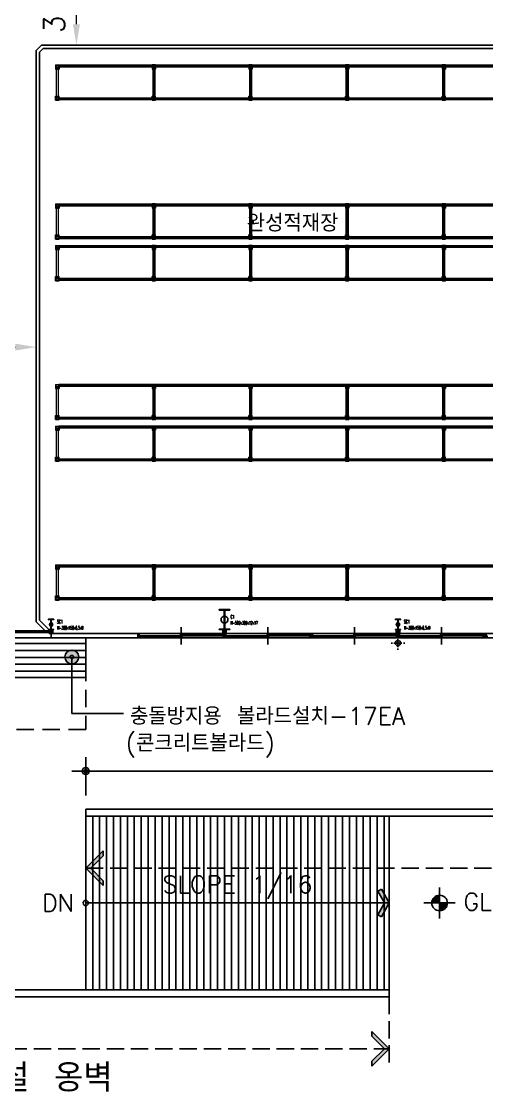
# Model space of a CAD drawing. Header units: millimetres. Extents: x 10462777 to 22643323, y 453826 to 1389191.
# Drawn here: x 11230276 to 11243686, y 558700 to 589530 of the extents above; entities that cross this region are included whole.
import ezdxf
from ezdxf.enums import TextEntityAlignment as Align

# ---------------------------------------------------------------- set-up
doc = ezdxf.new("R2010")
doc.units = ezdxf.units.MM
doc.header["$LTSCALE"] = 200
doc.header["$MEASUREMENT"] = 0
doc.header["$PDMODE"] = 35
doc.header["$PDSIZE"] = -5
for name, pattern in [('CENTERX2', [4, 2.5, -0.5, 0.5, -0.5]), ('DASH', [0.35, 0.25, -0.1]), ('DASHEDX2', [38.1, 25.4, -12.7]), ('HIDDEN', [3.75, 2.5, -1.25]), ('HIDDEN2', [0.1875, 0.125, -0.0625])]:
    doc.linetypes.add(name, pattern=pattern)
doc.layers.get('0').update_dxf_attribs({"linetype": 'CONTINUOUS'})
doc.layers.get('DEFPOINTS').update_dxf_attribs({"linetype": 'CONTINUOUS'})
doc.layers.add('AM_5', color=3, linetype='CONTINUOUS', lineweight=15)
doc.layers.add('Post(Om-Bar)', color=7, linetype='CONTINUOUS', lineweight=20)
for name, color, linetype in [('COL', 2, 'CONTINUOUS'), ('DIM', 4, 'CONTINUOUS'), ('EL', 9, 'CONTINUOUS'), ('ELE6', 7, 'CONTINUOUS'), ('HAT', 5, 'CONTINUOUS'), ('HATCH', 8, 'CONTINUOUS'), ('lea', 7, 'CONTINUOUS'), ('lead', 7, 'CONTINUOUS'), ('LIFT', 6, 'HIDDEN2'), ('panel', 4, 'CONTINUOUS'), ('PIPE', 4, 'CONTINUOUS'), ('RXSYMBOL', 7, 'CONTINUOUS'), ('SAD', 8, 'CONTINUOUS'), ('st', 8, 'CONTINUOUS'), ('TEXT', 7, 'CONTINUOUS'), ('up', 7, 'HIDDEN'), ('win', 6, 'CONTINUOUS')]:
    doc.layers.add(name, color=color, linetype=linetype)
doc.layers.add('No_Print', color=153, linetype='CONTINUOUS', plot=False)
doc.styles.add('a1', font='txt.shx ', dxfattribs={"height": 300, "bigfont": ' whgtxt.shx'})
doc.styles.add('HYwulM', font='txt.shx ', dxfattribs={"bigfont": ' whgtxt.shx'})
doc.styles.add('HY울릉도L', font='txt.shx ', dxfattribs={"bigfont": ' whgtxt.shx'})
doc.styles.add('굴림', font='txt.shx ', dxfattribs={"bigfont": ' whgtxt.shx'})
doc.dimstyles.new('200$0', dxfattribs={"dimscale": 200, "dimtxt": 7, "dimasz": 1, "dimexe": 2, "dimexo": 2, "dimgap": 1, "dimtad": 1, "dimdec": 0, "dimdsep": 46, "dimlunit": 6, "dimtxsty": '굴림', "dimblk": 'DIMDOT', "dimcen": 1, "dimclrd": 4, "dimclre": 4, "dimclrt": 4, "dimadec": 0, "dimazin": 0, "dimtfac": 1, "dimtdec": 0, "dimtmove": 2, "dimatfit": 3, "dimldrblk": 'DIMDOT', "dimfxl": 1, "dimtolj": 1, "dimtzin": 0, "dimlwd": -1, "dimarcsym": 0})

# ---------------------------------------------------------------- blocks, each defined once
blk = doc.blocks.new('DIMDOT')
at = {"color": 4}
blk.add_line((-2, 0), (2, 0), dxfattribs=at)
at = {"color": 7}
for radius in [0.5, 0.25]:
    blk.add_circle((0, 0), radius, dxfattribs=at)
blk = doc.blocks.new('post_top')
at = {"layer": 'Post(Om-Bar)', "color": 5, "lineweight": 20}
for p, q in [((-50, 120), (50, 120)), ((-50, 0), (-50, 120)), ((-50, 0), (50, 0)), ((50, 0), (50, 120))]:
    blk.add_line(p, q, dxfattribs=at)
at = {"layer": 'Post(Om-Bar)', "color": 5, "linetype": 'CENTERX2', "lineweight": 5}
for p, q in [((-45, 26), (-38, 26)), ((-29, 68), (-22, 68)), ((-14, 90), (14, 90)), ((0, 77), (0, 103)), ((22, 68), (29, 68)), ((38, 26), (44, 26))]:
    blk.add_line(p, q, dxfattribs=at)
at = {"layer": 'Post(Om-Bar)', "color": 5, "linetype": 'DASHEDX2', "lineweight": 9}
for p, q in [((-43, 31), (-40, 31)), ((-43, 20), (-40, 20)), ((-27, 74), (-24, 74)), ((-27, 63), (-24, 63)), ((24, 74), (27, 74)), ((24, 63), (27, 63)), ((40, 31), (42, 31)), ((40, 20), (42, 20))]:
    blk.add_line(p, q, dxfattribs=at)
at = {"layer": 'Post(Om-Bar)', "color": 5, "lineweight": 20}
blk.add_lwpolyline([(40, 88), (30, 88, 0.414214), (24, 82), (24, 55, 0.25784), (27, 49), (39, 42, -0.25784), (40, 40), (40, 13, -0.414214), (37, 10), (6, 10, -0.124419), (4, 10), (0, 12, 0.252752), (0, 12), (-4, 10, -0.124419), (-6, 10), (-37, 10, -0.414214), (-40, 13), (-40, 40, -0.25784), (-39, 42), (-27, 49, 0.25784), (-24, 55), (-24, 82, 0.414214), (-30, 88), (-40, 88), (-40, 85), (-30, 85, -0.414214), (-27, 82), (-27, 54, -0.25784), (-28, 52), (-40, 44, 0.25784), (-43, 39), (-43, 14, 0.414214), (-37, 8), (-5, 8, 0.124419), (-4, 8), (0, 10, -0.252752), (0, 10), (4, 8, 0.124419), (5, 8), (36, 8, 0.414214), (42, 14), (42, 39, 0.25784), (40, 44), (28, 52, -0.25784), (27, 54), (27, 82, -0.414214), (30, 85), (40, 85)], format="xyb", close=True, dxfattribs=at)
blk.add_circle((0, 90), 10, dxfattribs=at)
blk = doc.blocks.new('top view')
at = {"color": 5, "lineweight": 20}
for p, q in [((-1487.25, 4), (-1487.25, 0)), ((-1487.25, 4), (-1452.25, 4)), ((-1487.25, 0), (-1452.25, 0)), ((-1475.5, 0), (-1475.5, -9)), ((-1463.5, 0), (-1463.5, -9)), ((-1444.25, 0), (1244.25, 0)), ((-1444.25, -55), (-1444.25, 0)), ((1287.25, 4), (1252.25, 4)), ((1287.25, 4), (1287.25, 0)), ((-1475.5, -6.95), (-1463.5, -6.95)), ((-1475.5, -9), (-1463.5, -9)), ((-1448.25, -4), (-1448.25, -75)), ((-1448.25, -75), (-1444.25, -75)), ((-1444.25, -4), (-1444.25, -75)), ((-1444.25, -25), (1244.25, -25)), ((-1444.25, -55), (1244.25, -55)), ((1244.25, 0), (1244.25, -55)), ((1244.25, -4), (1244.25, -75)), ((1248.25, -75), (1244.25, -75)), ((1248.25, -4), (1248.25, -75)), ((1287.25, 0), (1252.25, 0)), ((1263.5, 0), (1263.5, -9)), ((1275.5, -6.95), (1263.5, -6.95)), ((1275.5, -9), (1263.5, -9)), ((1275.5, 0), (1275.5, -9)), ((-1487.25, -1004), (-1487.25, -1000)), ((-1487.25, -1000), (-1452.25, -1000)), ((-1487.25, -1004), (-1452.25, -1004)), ((-1475.5, -991), (-1463.5, -991)), ((-1475.5, -1000), (-1475.5, -991)), ((-1475.5, -993.05), (-1463.5, -993.05)), ((-1463.5, -1000), (-1463.5, -991)), ((-1448.25, -925), (-1444.25, -925)), ((-1448.25, -996), (-1448.25, -925)), ((-1444.25, -996), (-1444.25, -925)), ((-1444.25, -945), (1244.25, -945)), ((-1444.25, -945), (-1444.25, -1000)), ((-1444.25, -975), (1244.25, -975)), ((-1444.25, -1000), (1244.25, -1000)), ((1244.25, -996), (1244.25, -925)), ((1248.25, -925), (1244.25, -925)), ((1244.25, -1000), (1244.25, -945)), ((1248.25, -996), (1248.25, -925)), ((1287.25, -1000), (1252.25, -1000)), ((1287.25, -1004), (1252.25, -1004)), ((1263.5, -1000), (1263.5, -991)), ((1275.5, -991), (1263.5, -991)), ((1275.5, -993.05), (1263.5, -993.05)), ((1275.5, -1000), (1275.5, -991)), ((1287.25, -1004), (1287.25, -1000))]:
    blk.add_line(p, q, dxfattribs=at)
at = {"color": 5, "linetype": 'DASHEDX2', "lineweight": 9}
for p, q in [((-1475.5, 0), (-1475.5, 4)), ((-1463.5, 0), (-1463.5, 4)), ((1263.5, 0), (1263.5, 4)), ((1275.5, 0), (1275.5, 4)), ((-1444.25, -3), (1244.25, -3)), ((-1444.25, -52), (1244.25, -52)), ((-1475.5, -1000), (-1475.5, -1004)), ((-1463.5, -1000), (-1463.5, -1004)), ((-1444.25, -948), (1244.25, -948)), ((-1444.25, -997), (1244.25, -997)), ((1263.5, -1000), (1263.5, -1004)), ((1275.5, -1000), (1275.5, -1004))]:
    blk.add_line(p, q, dxfattribs=at)
at = {"color": 5, "lineweight": 20}
for centre, radius, start, end in [((-1452.25, -4), 8, 0, 90), ((-1452.25, -4), 4, 0, 90), ((1252.25, -4), 8, 90, 180), ((1252.25, -4), 4, 90, 180), ((-1452.25, -996), 4, 270, 0), ((-1452.25, -996), 8, 270, 0), ((1252.25, -996), 8, 180, 270), ((1252.25, -996), 4, 180, 270)]:
    blk.add_arc(centre, radius, start, end, dxfattribs=at)
at = {"layer": 'Post(Om-Bar)', "color": 5, "linetype": 'DASHEDX2', "lineweight": 9}
for p, q in [((-1516.1, -50), (-1516.1, -950)), ((-1468.9, -950), (-1468.9, -50)), ((1268.9, -950), (1268.9, -50)), ((1316.1, -50), (1316.1, -950))]:
    blk.add_line(p, q, dxfattribs=at)
at = {"layer": 'Post(Om-Bar)', "color": 5, "lineweight": 20}
for points in [[(-1467.5, -50), (-1517.5, -50), (-1517.5, -950), (-1467.5, -950)], [(1267.5, -50), (1317.5, -50), (1317.5, -950), (1267.5, -950)]]:
    blk.add_lwpolyline(points, close=True, dxfattribs=at)
at = {"layer": 'Post(Om-Bar)', "color": 5, "lineweight": 20, "xscale": -1, "rotation": 180}
blk.add_blockref('post_top', (-1492.5, 7.5), dxfattribs=at)
at = {"layer": 'Post(Om-Bar)', "color": 5, "lineweight": 20, "rotation": 180}
blk.add_blockref('post_top', (1292.5, 7.5), dxfattribs=at)
at = {"layer": 'Post(Om-Bar)', "color": 5, "lineweight": 20}
blk.add_blockref('post_top', (-1492.5, -1007.5), dxfattribs=at)
at = {"layer": 'Post(Om-Bar)', "color": 5, "lineweight": 20, "xscale": -1}
blk.add_blockref('post_top', (1292.5, -1007.5), dxfattribs=at)
blk = doc.blocks.new('*U114')
at = {"color": 0, "lineweight": -2, "xscale": -1}
for p in [(-100, 1100), (-100, -100)]:
    blk.add_blockref('top view', p, dxfattribs=at)
blk = doc.blocks.new('*U115')
at = {"color": 0, "linetype": 'ByBlock', "lineweight": -2, "transparency": 16777216}
for p in [(-16710, 0), (-13925, 0), (-11140, 0), (-8355, 0), (-5570, 0), (-2785, 0), (0, 0)]:
    blk.add_blockref('*U114', p, dxfattribs=at)
blk = doc.blocks.new('*D338')
at = {"layer": 'AM_5', "color": 4, "linetype": 'ByBlock', "lineweight": -2, "transparency": 16777216}
for p, q in [((11231258, 591848), (11232262, 591848)), ((11231258, 588848), (11232262, 588848))]:
    blk.add_line(p, q, dxfattribs=at)
at = {"layer": 'AM_5', "color": 4, "linetype": 'ByBlock', "transparency": 16777216}
blk.add_line((11231862, 589448), (11231862, 591248), dxfattribs=at)
at = {"layer": 'AM_5', "color": 4, "transparency": 16777216}
for points in [[(11231762, 591248), (11231962, 591248), (11231862, 591848)], [(11231762, 589448), (11231962, 589448), (11231862, 588848)]]:
    blk.add_solid(points, dxfattribs=at)
at = {"layer": 'DEFPOINTS', "color": 0, "transparency": 16777216}
for p in [(11230858, 591848), (11231862, 591848), (11230858, 588848)]:
    blk.add_point(p, dxfattribs=at)
at = {"layer": 'AM_5', "color": 4, "transparency": 16777216, "insert": (11231312, 590348), "char_height": 600, "attachment_point": 5, "rotation": 90, "style": '굴림', "bg_fill": 3, "box_fill_scale": 1.25, "bg_fill_color": 256, "bg_fill_true_color": 13158600, "bg_fill_transparency": 0}
blk.add_mtext('\\A1;3,000', dxfattribs=at)
blk = doc.blocks.new('*D340')
at = {"layer": 'AM_5', "color": 4, "linetype": 'ByBlock', "lineweight": -2, "transparency": 16777216}
for p, q in [((11226488, 587448), (11226488, 579747)), ((11230699, 587448), (11230699, 579747))]:
    blk.add_line(p, q, dxfattribs=at)
at = {"layer": 'AM_5', "color": 4, "linetype": 'ByBlock', "transparency": 16777216}
blk.add_line((11227088, 580147), (11230099, 580147), dxfattribs=at)
at = {"layer": 'AM_5', "color": 4, "transparency": 16777216}
for points in [[(11227088, 580247), (11227088, 580047), (11226488, 580147)], [(11230099, 580247), (11230099, 580047), (11230699, 580147)]]:
    blk.add_solid(points, dxfattribs=at)
at = {"layer": 'DEFPOINTS', "color": 0, "transparency": 16777216}
for p in [(11226488, 587848), (11230699, 587848), (11230699, 580147)]:
    blk.add_point(p, dxfattribs=at)
at = {"layer": 'AM_5', "color": 4, "transparency": 16777216, "insert": (11228593, 580697), "char_height": 600, "attachment_point": 5, "style": '굴림', "bg_fill": 3, "box_fill_scale": 1.25, "bg_fill_color": 256, "bg_fill_true_color": 13158600, "bg_fill_transparency": 0}
blk.add_mtext('\\A1;4,212', dxfattribs=at)

msp = doc.modelspace()

# ---------------------------------------------------------------- hatches: boundary and pattern name
at = {"layer": 'lead', "linetype": 'Continuous', "ltscale": 10}
for points in [[(11232631.32522, 564633.38492), (11232631.32522, 564774.80627), (11232272.74658, 565133.38492), (11232631.32522, 565491.96356), (11232631.32522, 565633.38492), (11232131.32522, 565133.38492)], [(11240381.32522, 559433.38492), (11240381.32522, 559574.80627), (11240739.90387, 559933.38492), (11240381.32522, 560291.96356), (11240381.32522, 560433.38492), (11240881.32522, 559933.38492)]]:
    msp.add_hatch(color=4, dxfattribs=at).paths.add_polyline_path(points)
at = {"layer": 'RXSYMBOL', "ltscale": 10}
h = msp.add_hatch(color=253, dxfattribs=at)
edge = h.paths.add_edge_path()
edge.add_arc((11231731.32522, 571220.88492), 200, 90, 450)
at = {"layer": 'st'}
msp.add_hatch(color=8, dxfattribs=at).paths.add_polyline_path([(11240655.29647, 564533.38492), (11240881.32522, 564133.38492), (11240655.29647, 563733.38492), (11240553.72447, 563790.7804), (11240747.32066, 564133.38492), (11240553.72447, 564475.98944)])

# ---------------------------------------------------------------- linework, layer by layer
at = {"ltscale": 10}
for p, q in [((11230699.15242, 588689.80627), (11230857.73106, 588848.38492)), ((11230699.15242, 572236.63637), (11230699.15242, 588689.80627)), ((11230799.15242, 588648.38492), (11230899.15242, 588748.38492)), ((11230799.15242, 572278.05772), (11230799.15242, 588648.38492)), ((11230857.73106, 588848.38492), (11260247.74658, 588848.38492)), ((11230899.15242, 588748.38492), (11260206.32522, 588748.38492)), ((11231010.61455, 571925.17424), (11230699.15242, 572236.63637)), ((11231081.32522, 571995.88492), (11230799.15242, 572278.05772))]:
    msp.add_line(p, q, dxfattribs=at)
at = {"layer": 'COL'}
for points in [[(11236125.32522, 572040.38492, -0.4142135624), (11236109.32522, 572024.38492), (11235981.32522, 572024.38492), (11235981.32522, 572007.38492), (11236281.32522, 572007.38492), (11236281.32522, 572024.38492), (11236153.32522, 572024.38492, -0.4142135624), (11236137.32522, 572040.38492), (11236137.32522, 572556.38492, -0.4142135624), (11236153.32522, 572572.38492), (11236281.32522, 572572.38492), (11236281.32522, 572589.38492), (11235981.32522, 572589.38492), (11235981.32522, 572572.38492), (11236109.32522, 572572.38492, -0.4142135624), (11236125.32522, 572556.38492)], [(11231128.07522, 572032.38492, -0.4142135624), (11231112.07522, 572016.38492), (11231056.32522, 572016.38492), (11231056.32522, 572007.38492), (11231206.32522, 572007.38492), (11231206.32522, 572016.38492), (11231150.57522, 572016.38492, -0.4142135624), (11231134.57522, 572032.38492), (11231134.57522, 572282.38492, -0.4142135624), (11231150.57522, 572298.38492), (11231206.32522, 572298.38492), (11231206.32522, 572307.38492), (11231056.32522, 572307.38492), (11231056.32522, 572298.38492), (11231112.07522, 572298.38492, -0.4142135624), (11231128.07522, 572282.38492)], [(11241128.07522, 572032.38492, -0.4142135624), (11241112.07522, 572016.38492), (11241056.32522, 572016.38492), (11241056.32522, 572007.38492), (11241206.32522, 572007.38492), (11241206.32522, 572016.38492), (11241150.57522, 572016.38492, -0.4142135624), (11241134.57522, 572032.38492), (11241134.57522, 572282.38492, -0.4142135624), (11241150.57522, 572298.38492), (11241206.32522, 572298.38492), (11241206.32522, 572307.38492), (11241056.32522, 572307.38492), (11241056.32522, 572298.38492), (11241112.07522, 572298.38492, -0.4142135624), (11241128.07522, 572282.38492)]]:
    msp.add_lwpolyline(points, format="xyb", close=True, dxfattribs=at)
at = {"layer": 'DIM', "color": 7}
for p, q in [((11232131.32522, 567233.38492), (11232131.32522, 568333.38492)), ((11232331.32522, 567933.38492), (11258681.32522, 567933.38492))]:
    msp.add_line(p, q, dxfattribs=at)
at = {"layer": 'EL'}
for p, q in [((11232131.32522, 566633.38492), (11232131.32522, 561633.38492)), ((11232131.32522, 566633.38492), (11240881.32522, 566633.38492)), ((11240881.32522, 566633.38492), (11240881.32522, 561633.38492)), ((11232131.32522, 561633.38492), (11240881.32522, 561633.38492))]:
    msp.add_line(p, q, dxfattribs=at)
at = {"layer": 'ELE6', "ltscale": 10}
for p, q in [((11232131.32522, 566833.38492), (11232131.32522, 566633.38492)), ((11232131.32522, 566833.38492), (11258881.32522, 566833.38492)), ((11232131.32522, 566633.38492), (11258881.32522, 566633.38492)), ((11220823.70568, 561633.38492), (11240881.32522, 561633.38492)), ((11220834.2655, 561433.38492), (11240881.32522, 561433.38492)), ((11240881.32522, 561633.38492), (11240881.32522, 561433.38492))]:
    msp.add_line(p, q, dxfattribs=at)
at = {"layer": 'HAT', "linetype": 'Continuous'}
for p, q in [((11232131.32522, 571609.16504), (11225953.82522, 571609.16504)), ((11232131.32522, 571409.16504), (11225953.82522, 571409.16504)), ((11232131.32522, 571209.16504), (11225953.82522, 571209.16504)), ((11232131.32522, 571009.16504), (11225953.82522, 571009.16504)), ((11232131.32522, 570809.16504), (11225953.82522, 570809.16504)), ((11232331.32522, 566633.38492), (11232331.32522, 561633.38492)), ((11232531.32522, 566633.38492), (11232531.32522, 561633.38492)), ((11232731.32522, 566633.38492), (11232731.32522, 561633.38492)), ((11232931.32522, 566633.38492), (11232931.32522, 561633.38492)), ((11233131.32522, 566633.38492), (11233131.32522, 561633.38492)), ((11233331.32522, 566633.38492), (11233331.32522, 561633.38492)), ((11233531.32522, 566633.38492), (11233531.32522, 561633.38492)), ((11233731.32522, 566633.38492), (11233731.32522, 561633.38492)), ((11233931.32522, 566633.38492), (11233931.32522, 561633.38492)), ((11234131.32522, 566633.38492), (11234131.32522, 561633.38492)), ((11234331.32522, 566633.38492), (11234331.32522, 561633.38492)), ((11234531.32522, 566633.38492), (11234531.32522, 561633.38492)), ((11234731.32522, 566633.38492), (11234731.32522, 561633.38492)), ((11234931.32522, 566633.38492), (11234931.32522, 561633.38492)), ((11235131.32522, 566633.38492), (11235131.32522, 561633.38492)), ((11235331.32522, 566633.38492), (11235331.32522, 561633.38492)), ((11235531.32522, 566633.38492), (11235531.32522, 561633.38492)), ((11235731.32522, 566633.38492), (11235731.32522, 561633.38492)), ((11235931.32522, 566633.38492), (11235931.32522, 561633.38492)), ((11236131.32522, 566633.38492), (11236131.32522, 561633.38492)), ((11236331.32522, 566633.38492), (11236331.32522, 561633.38492)), ((11236531.32522, 566633.38492), (11236531.32522, 561633.38492)), ((11236731.32522, 566633.38492), (11236731.32522, 561633.38492)), ((11236931.32522, 566633.38492), (11236931.32522, 561633.38492)), ((11237131.32522, 566633.38492), (11237131.32522, 561633.38492)), ((11237331.32522, 566633.38492), (11237331.32522, 561633.38492)), ((11237531.32522, 566633.38492), (11237531.32522, 561633.38492)), ((11237731.32522, 566633.38492), (11237731.32522, 561633.38492)), ((11237931.32522, 566633.38492), (11237931.32522, 561633.38492)), ((11238131.32522, 566633.38492), (11238131.32522, 561633.38492)), ((11238331.32522, 566633.38492), (11238331.32522, 561633.38492)), ((11238531.32522, 566633.38492), (11238531.32522, 561633.38492)), ((11238731.32522, 566633.38492), (11238731.32522, 561633.38492)), ((11238931.32522, 566633.38492), (11238931.32522, 561633.38492)), ((11239131.32522, 566633.38492), (11239131.32522, 561633.38492)), ((11239331.32522, 566633.38492), (11239331.32522, 561633.38492)), ((11239531.32522, 566633.38492), (11239531.32522, 561633.38492)), ((11239731.32522, 566633.38492), (11239731.32522, 561633.38492)), ((11239931.32522, 566633.38492), (11239931.32522, 561633.38492)), ((11240131.32522, 566633.38492), (11240131.32522, 561633.38492)), ((11240331.32522, 566633.38492), (11240331.32522, 561633.38492)), ((11240531.32522, 566633.38492), (11240531.32522, 561633.38492)), ((11240731.32522, 566633.38492), (11240731.32522, 561633.38492))]:
    msp.add_line(p, q, dxfattribs=at)
at = {"layer": 'HATCH'}
for p, q in [((11240936.32523, 571620.88492), (11240976.32523, 571620.88492)), ((11241016.32523, 571620.88492), (11241246.32522, 571620.88492)), ((11241131.32522, 571775.88492), (11241131.32522, 571815.88492)), ((11241131.32522, 571505.88492), (11241131.32522, 571735.88492)), ((11241286.32522, 571620.88492), (11241326.32522, 571620.88492)), ((11241131.32522, 571425.88492), (11241131.32522, 571465.88492))]:
    msp.add_line(p, q, dxfattribs=at)
msp.add_ellipse((11241131.32522, 571620.88492), major_axis=(53.03301, 53.03301), ratio=1, start_param=0.7853981634, end_param=7.0685834706, dxfattribs=at)
at = {"layer": 'lea'}
for start, end in [(29.641184582, 209.641184582), (209.641184582, 29.641184582)]:
    msp.add_arc((11231731.32522, 571220.88492), 48.21429, start, end, dxfattribs=at)
at = {"layer": 'lead'}
for q in [(11231731.32522, 571220.88492), (11233218.68187, 569592.52896)]:
    msp.add_line((11231731.32522, 569592.52896), q, dxfattribs=at)
at = {"layer": 'lead', "color": 4, "linetype": 'DASH', "ltscale": 10}
for p, q in [((11232131.32522, 566633.38492), (11232131.32522, 564633.38492)), ((11232131.32522, 565133.38492), (11355246.32538, 565133.38492)), ((11240881.32522, 561433.38492), (11240881.32522, 559433.38492)), ((11220834.2655, 559933.38492), (11240881.32522, 559933.38492))]:
    msp.add_line(p, q, dxfattribs=at)
at = {"layer": 'lead', "color": 4, "linetype": 'Continuous', "ltscale": 10}
for p, q in [((11232631.32522, 565633.38492), (11232131.32522, 565133.38492)), ((11232272.74658, 565133.38492), (11232631.32522, 565491.96356)), ((11232631.32522, 565491.96356), (11232631.32522, 565633.38492)), ((11232131.32522, 565133.38492), (11232631.32522, 564633.38492)), ((11232631.32522, 564774.80627), (11232272.74658, 565133.38492)), ((11232631.32522, 564633.38492), (11232631.32522, 564774.80627)), ((11240381.32522, 560291.96356), (11240381.32522, 560433.38492)), ((11240381.32522, 560433.38492), (11240881.32522, 559933.38492)), ((11240739.90387, 559933.38492), (11240381.32522, 560291.96356)), ((11240381.32522, 559574.80627), (11240739.90387, 559933.38492)), ((11240881.32522, 559933.38492), (11240381.32522, 559433.38492)), ((11240381.32522, 559433.38492), (11240381.32522, 559574.80627))]:
    msp.add_line(p, q, dxfattribs=at)
at = {"layer": 'lead', "color": 8}
msp.add_line((11240881.32522, 564133.38492), (11232131.32522, 564133.38492), dxfattribs=at)
for start, end in [(90, 270), (270, 90)]:
    msp.add_arc((11232131.32522, 564133.38492), 75, start, end, dxfattribs=at)
at = {"layer": 'LIFT', "ltscale": 0.5}
for p, q in [((11226181.32522, 571970.88492), (11231081.32522, 571970.88492)), ((11226181.32522, 571920.88492), (11231081.32522, 571920.88492))]:
    msp.add_line(p, q, dxfattribs=at)
at = {"layer": 'No_Print'}
for centre, radius in [((11231131.32522, 572157.38492), 50), ((11236131.32522, 572298.38492), 100), ((11241131.32522, 572157.38492), 50)]:
    msp.add_circle(centre, radius, dxfattribs=at)
at = {"layer": 'panel'}
for p, q in [((11233631.32522, 571895.88492), (11231131.32522, 571895.88492)), ((11231131.32522, 571895.88492), (11231131.32522, 571770.88492)), ((11233631.32522, 571770.88492), (11231131.32522, 571770.88492)), ((11233631.32522, 571770.88492), (11233631.32522, 571895.88492))]:
    msp.add_line(p, q, dxfattribs=at)
at = {"layer": 'PIPE'}
for p, q in [((11231083.62522, 571898.18492), (11231179.02522, 571993.58492)), ((11231179.02522, 571898.18492), (11231083.62522, 571993.58492)), ((11236083.62522, 571898.18492), (11236179.02522, 571993.58492)), ((11236179.02522, 571898.18492), (11236083.62522, 571993.58492)), ((11241083.62522, 571898.18492), (11241179.02522, 571993.58492)), ((11241179.02522, 571898.18492), (11241083.62522, 571993.58492))]:
    msp.add_line(p, q, dxfattribs=at)
for points in [[(11231181.32522, 571895.88492), (11231181.32522, 571995.88492), (11231081.32522, 571995.88492), (11231081.32522, 571895.88492)], [(11231179.02522, 571898.18492), (11231179.02522, 571993.58492), (11231083.62522, 571993.58492), (11231083.62522, 571898.18492)], [(11236181.32522, 571895.88492), (11236181.32522, 571995.88492), (11236081.32522, 571995.88492), (11236081.32522, 571895.88492)], [(11236179.02522, 571898.18492), (11236179.02522, 571993.58492), (11236083.62522, 571993.58492), (11236083.62522, 571898.18492)], [(11241181.32522, 571895.88492), (11241181.32522, 571995.88492), (11241081.32522, 571995.88492), (11241081.32522, 571895.88492)], [(11241179.02522, 571898.18492), (11241179.02522, 571993.58492), (11241083.62522, 571993.58492), (11241083.62522, 571898.18492)]]:
    msp.add_lwpolyline(points, close=True, dxfattribs=at)
at = {"layer": 'RXSYMBOL'}
for p, q in [((11242331.32522, 564583.38492), (11242331.32522, 563683.38492)), ((11242781.32522, 564133.38492), (11241881.32522, 564133.38492))]:
    msp.add_line(p, q, dxfattribs=at)
at = {"layer": 'RXSYMBOL', "ltscale": 10}
msp.add_circle((11231731.32522, 571220.88492), 200, dxfattribs=at)
at = {"layer": 'RXSYMBOL'}
msp.add_circle((11242331.32522, 564133.38492), 225, dxfattribs=at)
for points in [[(11242331.32522, 564133.38492), (11242331.32522, 564358.38492), (11242106.32522, 564133.38492), (11242172.2262, 564292.48394)], [(11242331.32522, 564133.38492), (11242331.32522, 563908.38492), (11242556.32522, 564133.38492), (11242490.42425, 563974.28589)]]:
    msp.add_solid(points, dxfattribs=at)
at = {"layer": 'SAD', "ltscale": 10}
for p, q in [((11225953.82522, 571770.88492), (11232131.32522, 571770.88492)), ((11232131.32522, 571770.88492), (11232131.32522, 570633.38492)), ((11232131.32522, 570633.38492), (11225953.82522, 570633.38492))]:
    msp.add_line(p, q, dxfattribs=at)
at = {"layer": 'st', "color": 8}
for p, q in [((11240553.72447, 564475.98944), (11240655.29647, 564533.38492)), ((11240655.29647, 564533.38492), (11240881.32522, 564133.38492)), ((11240747.32066, 564133.38492), (11240553.72447, 564475.98944)), ((11240553.72447, 563790.7804), (11240747.32066, 564133.38492)), ((11240881.32522, 564133.38492), (11240655.29647, 563733.38492)), ((11240655.29647, 563733.38492), (11240553.72447, 563790.7804))]:
    msp.add_line(p, q, dxfattribs=at)
at = {"layer": 'up'}
for p, q in [((11232131.32522, 571770.88492), (11232131.32522, 569133.38492)), ((11232131.32522, 569133.38492), (11225753.82522, 569133.38492))]:
    msp.add_line(p, q, dxfattribs=at)
at = {"layer": 'win'}
for p, q in [((11234881.32522, 572079.16158), (11234881.32522, 571582.21214)), ((11237381.32522, 572079.16158), (11237381.32522, 571582.21214)), ((11239881.32522, 572079.16158), (11239881.32522, 571582.21214)), ((11242381.32522, 572079.16158), (11242381.32522, 571582.21214)), ((11236131.32522, 571895.88492), (11233631.32522, 571895.88492)), ((11236131.32522, 571770.88492), (11233631.32522, 571770.88492)), ((11233701.32522, 571827.88492), (11234861.32522, 571827.88492)), ((11233701.32522, 571816.88492), (11234861.32522, 571816.88492)), ((11233701.32522, 571808.88492), (11234861.32522, 571808.88492)), ((11233701.32522, 571797.88492), (11234861.32522, 571797.88492)), ((11234901.32522, 571863.88492), (11236061.32522, 571863.88492)), ((11234901.32522, 571852.88492), (11236061.32522, 571852.88492)), ((11234901.32522, 571844.88492), (11236061.32522, 571844.88492)), ((11234901.32522, 571833.88492), (11236101.32522, 571833.88492)), ((11238631.32522, 571895.88492), (11236131.32522, 571895.88492)), ((11238631.32522, 571770.88492), (11236131.32522, 571770.88492)), ((11236201.32522, 571827.88492), (11237361.32522, 571827.88492)), ((11236201.32522, 571816.88492), (11237361.32522, 571816.88492)), ((11236201.32522, 571808.88492), (11237361.32522, 571808.88492)), ((11236201.32522, 571797.88492), (11237361.32522, 571797.88492)), ((11237401.32522, 571863.88492), (11238561.32522, 571863.88492)), ((11237401.32522, 571852.88492), (11238561.32522, 571852.88492)), ((11237401.32522, 571844.88492), (11238561.32522, 571844.88492)), ((11237401.32522, 571833.88492), (11238601.32522, 571833.88492)), ((11241131.32522, 571895.88492), (11238631.32522, 571895.88492)), ((11241131.32522, 571770.88492), (11238631.32522, 571770.88492)), ((11238701.32522, 571827.88492), (11239861.32522, 571827.88492)), ((11238701.32522, 571816.88492), (11239861.32522, 571816.88492)), ((11238701.32522, 571808.88492), (11239861.32522, 571808.88492)), ((11238701.32522, 571797.88492), (11239861.32522, 571797.88492)), ((11239901.32522, 571863.88492), (11241061.32522, 571863.88492)), ((11239901.32522, 571852.88492), (11241061.32522, 571852.88492)), ((11239901.32522, 571844.88492), (11241061.32522, 571844.88492)), ((11239901.32522, 571833.88492), (11241101.32522, 571833.88492)), ((11243631.32522, 571895.88492), (11241131.32522, 571895.88492)), ((11243631.32522, 571770.88492), (11241131.32522, 571770.88492)), ((11241201.32522, 571827.88492), (11242361.32522, 571827.88492)), ((11241201.32522, 571816.88492), (11242361.32522, 571816.88492)), ((11241201.32522, 571808.88492), (11242361.32522, 571808.88492)), ((11241201.32522, 571797.88492), (11242361.32522, 571797.88492)), ((11242401.32522, 571863.88492), (11243561.32522, 571863.88492)), ((11242401.32522, 571852.88492), (11243561.32522, 571852.88492)), ((11242401.32522, 571844.88492), (11243561.32522, 571844.88492)), ((11242401.32522, 571833.88492), (11243601.32522, 571833.88492)), ((11246131.32522, 571895.88492), (11243631.32522, 571895.88492)), ((11246131.32522, 571770.88492), (11243631.32522, 571770.88492))]:
    msp.add_line(p, q, dxfattribs=at)
for points in [[(11233631.32522, 571845.88492), (11233631.32522, 571895.88492), (11233671.32522, 571895.88492), (11233671.32522, 571830.88492), (11233651.32522, 571830.88492), (11233651.32522, 571770.88492), (11233631.32522, 571770.88492), (11233631.32522, 571845.88492)], [(11236131.32522, 571865.88492), (11236131.32522, 571770.88492), (11236091.32522, 571770.88492), (11236091.32522, 571830.88492), (11236111.32522, 571830.88492), (11236111.32522, 571895.88492), (11236131.32522, 571895.88492), (11236131.32522, 571865.88492)], [(11236131.32522, 571845.88492), (11236131.32522, 571895.88492), (11236171.32522, 571895.88492), (11236171.32522, 571830.88492), (11236151.32522, 571830.88492), (11236151.32522, 571770.88492), (11236131.32522, 571770.88492), (11236131.32522, 571845.88492)], [(11238631.32522, 571865.88492), (11238631.32522, 571770.88492), (11238591.32522, 571770.88492), (11238591.32522, 571830.88492), (11238611.32522, 571830.88492), (11238611.32522, 571895.88492), (11238631.32522, 571895.88492), (11238631.32522, 571865.88492)], [(11238631.32522, 571845.88492), (11238631.32522, 571895.88492), (11238671.32522, 571895.88492), (11238671.32522, 571830.88492), (11238651.32522, 571830.88492), (11238651.32522, 571770.88492), (11238631.32522, 571770.88492), (11238631.32522, 571845.88492)], [(11241131.32522, 571865.88492), (11241131.32522, 571770.88492), (11241091.32522, 571770.88492), (11241091.32522, 571830.88492), (11241111.32522, 571830.88492), (11241111.32522, 571895.88492), (11241131.32522, 571895.88492), (11241131.32522, 571865.88492)], [(11241131.32522, 571845.88492), (11241131.32522, 571895.88492), (11241171.32522, 571895.88492), (11241171.32522, 571830.88492), (11241151.32522, 571830.88492), (11241151.32522, 571770.88492), (11241131.32522, 571770.88492), (11241131.32522, 571845.88492)], [(11243631.32522, 571865.88492), (11243631.32522, 571770.88492), (11243591.32522, 571770.88492), (11243591.32522, 571830.88492), (11243611.32522, 571830.88492), (11243611.32522, 571895.88492), (11243631.32522, 571895.88492), (11243631.32522, 571865.88492)], [(11243631.32522, 571845.88492), (11243631.32522, 571895.88492), (11243671.32522, 571895.88492), (11243671.32522, 571830.88492), (11243651.32522, 571830.88492), (11243651.32522, 571770.88492), (11243631.32522, 571770.88492), (11243631.32522, 571845.88492)]]:
    msp.add_lwpolyline(points, dxfattribs=at)
for points in [[(11233661.32522, 571797.88492), (11233701.32522, 571797.88492), (11233701.32522, 571827.88492), (11233661.32522, 571827.88492)], [(11234861.32522, 571863.88492), (11234901.32522, 571863.88492), (11234901.32522, 571833.88492), (11234861.32522, 571833.88492)], [(11234861.32522, 571827.88492), (11234901.32522, 571827.88492), (11234901.32522, 571797.88492), (11234861.32522, 571797.88492)], [(11236061.32522, 571863.88492), (11236101.32522, 571863.88492), (11236101.32522, 571833.88492), (11236061.32522, 571833.88492)], [(11236161.32522, 571797.88492), (11236201.32522, 571797.88492), (11236201.32522, 571827.88492), (11236161.32522, 571827.88492)], [(11237361.32522, 571863.88492), (11237401.32522, 571863.88492), (11237401.32522, 571833.88492), (11237361.32522, 571833.88492)], [(11237361.32522, 571827.88492), (11237401.32522, 571827.88492), (11237401.32522, 571797.88492), (11237361.32522, 571797.88492)], [(11238561.32522, 571863.88492), (11238601.32522, 571863.88492), (11238601.32522, 571833.88492), (11238561.32522, 571833.88492)], [(11238661.32522, 571797.88492), (11238701.32522, 571797.88492), (11238701.32522, 571827.88492), (11238661.32522, 571827.88492)], [(11239861.32522, 571863.88492), (11239901.32522, 571863.88492), (11239901.32522, 571833.88492), (11239861.32522, 571833.88492)], [(11239861.32522, 571827.88492), (11239901.32522, 571827.88492), (11239901.32522, 571797.88492), (11239861.32522, 571797.88492)], [(11241061.32522, 571863.88492), (11241101.32522, 571863.88492), (11241101.32522, 571833.88492), (11241061.32522, 571833.88492)], [(11241161.32522, 571797.88492), (11241201.32522, 571797.88492), (11241201.32522, 571827.88492), (11241161.32522, 571827.88492)], [(11242361.32522, 571863.88492), (11242401.32522, 571863.88492), (11242401.32522, 571833.88492), (11242361.32522, 571833.88492)], [(11242361.32522, 571827.88492), (11242401.32522, 571827.88492), (11242401.32522, 571797.88492), (11242361.32522, 571797.88492)], [(11243561.32522, 571863.88492), (11243601.32522, 571863.88492), (11243601.32522, 571833.88492), (11243561.32522, 571833.88492)], [(11243661.32522, 571797.88492), (11243701.32522, 571797.88492), (11243701.32522, 571827.88492), (11243661.32522, 571827.88492)]]:
    msp.add_lwpolyline(points, close=True, dxfattribs=at)

# ---------------------------------------------------------------- block references
at = {"color": 0, "lineweight": -2, "rotation": 180}
for p in [(11232603.82522, 587266.88492), (11235388.82522, 587266.88492), (11238173.82522, 587266.88492), (11240958.82522, 587266.88492), (11243743.82522, 587266.88492), (11232603.82522, 578066.88492), (11235388.82522, 578066.88492), (11238173.82522, 578066.88492), (11240958.82522, 578066.88492), (11243743.82522, 578066.88492), (11232603.82522, 576866.88492), (11235388.82522, 576866.88492), (11238173.82522, 576866.88492), (11240958.82522, 576866.88492), (11243743.82522, 576866.88492), (11232603.82522, 572866.88492), (11235388.82522, 572866.88492), (11238173.82522, 572866.88492), (11240958.82522, 572866.88492), (11243743.82522, 572866.88492)]:
    msp.add_blockref('top view', p, dxfattribs=at)
at = {"xscale": -1, "rotation": 180}
msp.add_blockref('*U115', (11249413.82522, 583166.88492), dxfattribs=at)
at = {"layer": 'DIM', "color": 7, "xscale": 200, "yscale": 200, "zscale": 200, "rotation": 180}
msp.add_blockref('DIMDOT', (11232131.32522, 567933.38492), dxfattribs=at)

# ---------------------------------------------------------------- texts
at = {"layer": 'No_Print', "style": 'HYwulM', "width": 0.5}
for s, p in [('SC1', (11231305.16001, 572236.49421)), ('C1', (11236305.16001, 572377.49421)), ('H-582x300x12x17', (11236305.16001, 572201.48409)), ('SC1', (11241305.16001, 572236.49421)), ('H-300x150x6.5x9', (11231305.16001, 572060.48409)), ('H-300x150x6.5x9', (11241305.16001, 572060.48409))]:
    msp.add_text(s, height=100, dxfattribs=at).set_placement(p, align=Align.MIDDLE_LEFT)
at = {"layer": 'TEXT', "style": 'a1'}
for s, height, p in [('완성적재장', 499.782703, (11236771.29587, 583472.12644, 0)), ('충돌방지용 볼라드설치-17EA', 499.7827032, (11233403.20892, 569268.10557)), ('(콘크리트볼라드)', 499.782703, (11233282.87754, 568491.84953)), ('GL-1,200', 499.782703, (11243021.51279, 563919.0511))]:
    msp.add_text(s, height=height, dxfattribs=at).set_placement(p)
at = {"layer": 'TEXT'}
for s, height, style, p in [('SLOPE 1/16', 499.782703, 'a1', (11236506.32522, 564633.38492)), ('DN', 499.782703, 'a1', (11231331.32522, 564133.38492)), ('신설 옹벽', 800, 'HY울릉도L', (11230857.79536, 559133.38492))]:
    msp.add_text(s, height=height, dxfattribs=dict(at, style=style)).set_placement(p, align=Align.MIDDLE)

# ---------------------------------------------------------------- next in the draw order: dimensions: what is measured, and where the dimension line sits
at = {"layer": 'AM_5'}
for p1, p2, distance, picture, middle in [((11230857.73106, 588848.38492), (11230857.73106, 591848.38492), -1003.91554, '*D338', (11231311.64661, 590348.38492)), ((11226487.57559, 587848.38492), (11230699.15242, 587848.38492), -7701.6938, '*D340', (11228593.36401, 580696.69112))]:
    dim = msp.add_aligned_dim(p1=p1, p2=p2, distance=distance, dimstyle='200$0', override={"dimtxt": 3, "dimasz": 3, "dimsah": 1, "dimfxl": 2, "dimtfill": 1, "dimarcsym": 1}, dxfattribs=at)
    dim.commit()
    dim.dimension.update_dxf_attribs({"geometry": picture, "text_midpoint": middle})

doc.saveas('drawing.dxf')
